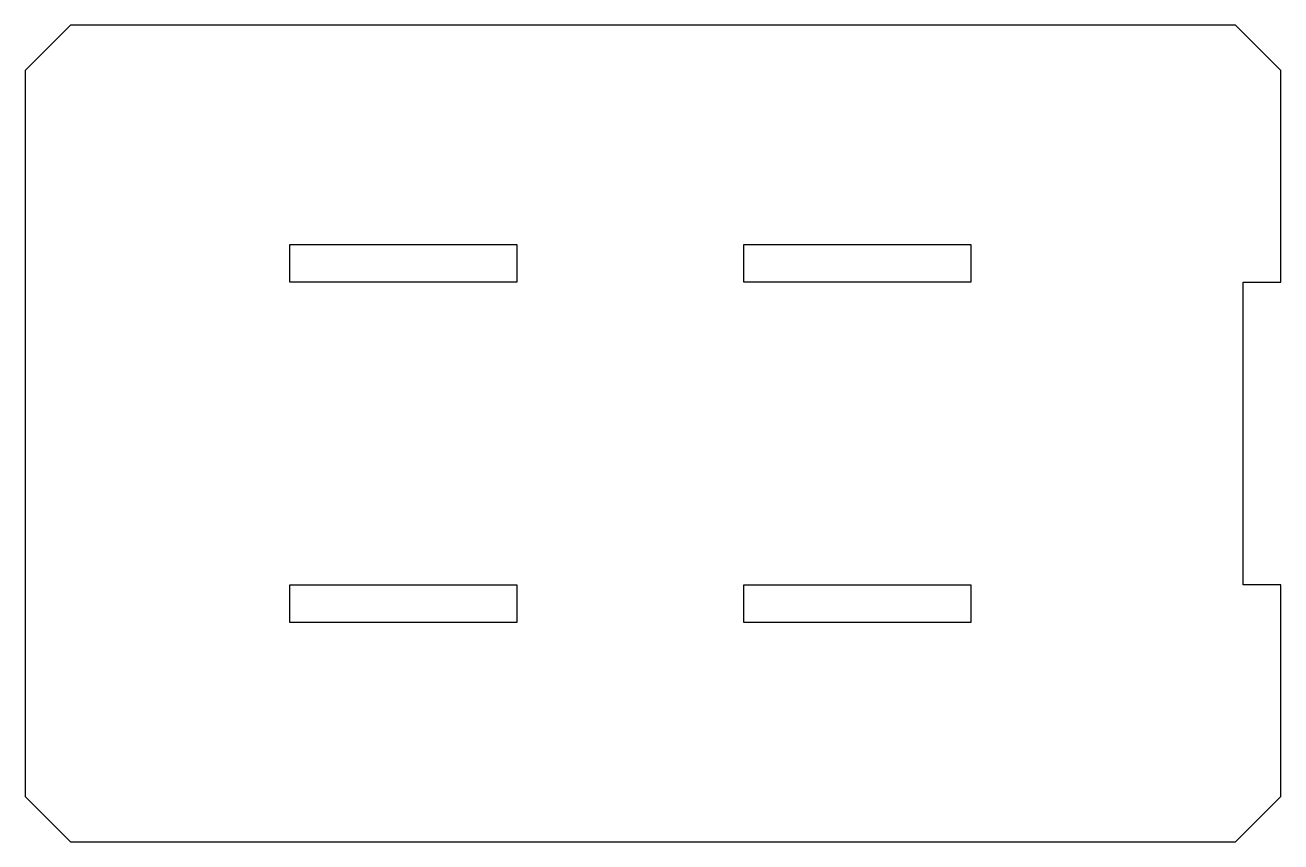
# Model space of a CAD drawing. Extents: x -36 to 47, y -27 to 27.
import ezdxf

# ---------------------------------------------------------------- set-up
doc = ezdxf.new("R2010")
doc.units = 0
doc.layers.get('0').update_dxf_attribs({"linetype": 'continuous'})

# ---------------------------------------------------------------- blocks, each defined once
blk = doc.blocks.new('SHAPE2DVIEW002')
at = {"color": 0}
for p, q in [((-33, 27), (-36, 24)), ((44, 27), (-33, 27)), ((47, 24), (44, 27)), ((-36, 24), (-36, -24)), ((47, 10), (47, 24)), ((-18.5, 12.5), (-3.5, 12.5)), ((-18.5, 10), (-18.5, 12.5)), ((-3.5, 12.5), (-3.5, 10)), ((11.5, 12.5), (26.5, 12.5)), ((11.5, 10), (11.5, 12.5)), ((26.5, 12.5), (26.5, 10)), ((-3.5, 10), (-18.5, 10)), ((26.5, 10), (11.5, 10)), ((44.5, -10), (44.5, 10)), ((44.5, 10), (47, 10)), ((-18.5, -10), (-3.5, -10)), ((-18.5, -12.5), (-18.5, -10)), ((-3.5, -10), (-3.5, -12.5)), ((11.5, -10), (26.5, -10)), ((11.5, -12.5), (11.5, -10)), ((26.5, -10), (26.5, -12.5)), ((47, -10), (44.5, -10)), ((47, -24), (47, -10)), ((-3.5, -12.5), (-18.5, -12.5)), ((26.5, -12.5), (11.5, -12.5)), ((-36, -24), (-33, -27)), ((44, -27), (47, -24)), ((-33, -27), (44, -27))]:
    blk.add_line(p, q, dxfattribs=at)

msp = doc.modelspace()

# ---------------------------------------------------------------- block references
at = {"color": 0}
msp.add_blockref('SHAPE2DVIEW002', (0, 0), dxfattribs=at)

doc.saveas('drawing.dxf')
